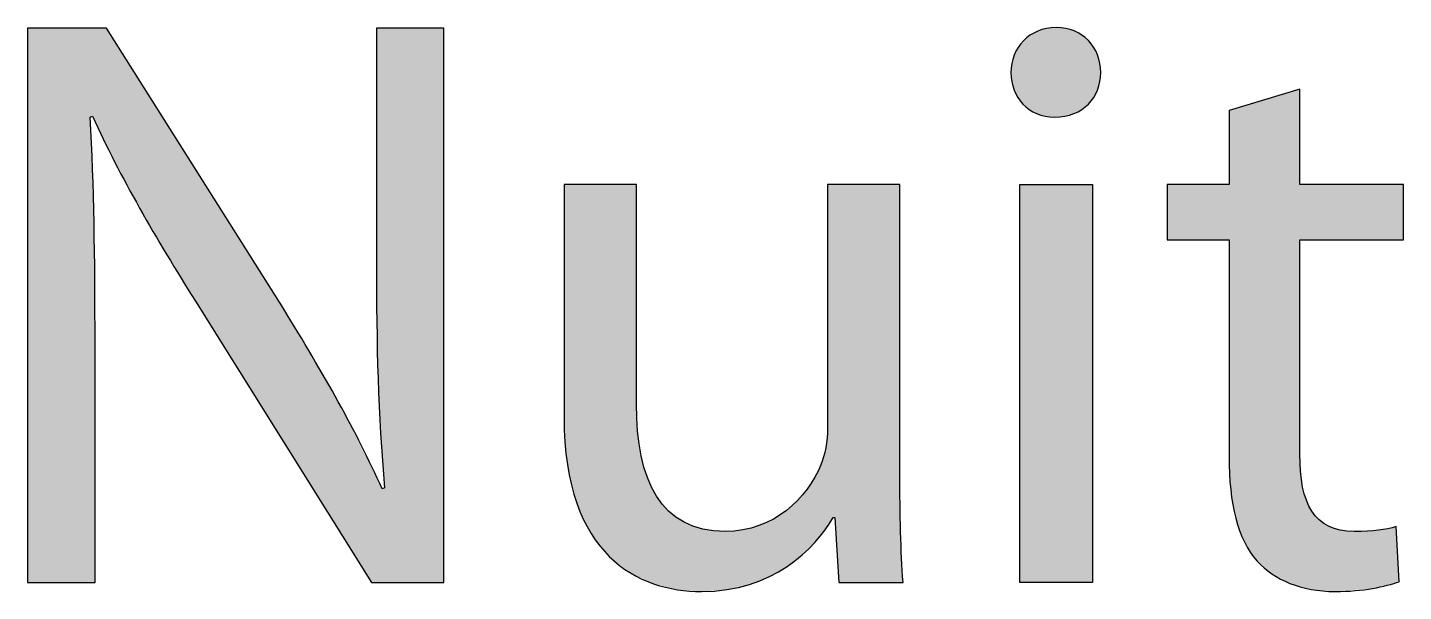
# Model space of a CAD drawing. Extents: x 0 to 360, y -268 to 0.
# Drawn here: x 232.57 to 237.58, y -218.83 to -216.77 of the extents above; entities that cross this region are included whole.
import ezdxf

# ---------------------------------------------------------------- set-up
doc = ezdxf.new("R2010")
doc.units = 0
doc.layers.add('LAYER_1', color=7, linetype='CONTINUOUS')

# ---------------------------------------------------------------- blocks, each defined once
blk = doc.blocks.new('*U427')
at = {"layer": 'LAYER_1', "color": 250, "extrusion": (0, 0, -1)}
for points in [[(-232.5684, -218.798), (-232.5684, -216.7771), (-232.7965, -218.798)], [(-232.7965, -218.798), (-232.5684, -216.7771), (-232.7965, -216.7771)], [(-232.7965, -217.101), (-232.7965, -216.7771), (-232.8054, -217.0982)], [(-232.8054, -217.0982), (-232.7965, -216.7771), (-232.8054, -216.7771)], [(-232.8109, -217.1094), (-232.8054, -216.7771), (-232.8109, -216.7771)], [(-232.8144, -217.1167), (-232.8109, -216.7771), (-232.8144, -216.7771)], [(-232.8564, -217.2036), (-232.8144, -216.7771), (-232.8564, -216.7771)], [(-232.8857, -217.2642), (-232.8564, -216.7771), (-232.8857, -216.8236)], [(-232.9768, -217.4332), (-232.8857, -216.8236), (-232.9768, -216.9682)], [(-233.8457, -218.0548), (-233.8396, -216.7771), (-233.8457, -216.7771)], [(-233.8603, -218.3022), (-233.8457, -216.7771), (-233.8603, -216.7771)], [(-233.8693, -218.4535), (-233.8603, -216.7771), (-233.8693, -216.7771)], [(-233.8693, -218.798), (-233.8693, -216.7771), (-234.0856, -218.798)], [(-234.0856, -218.798), (-233.8693, -216.7771), (-234.0856, -216.7771)], [(-233.1803, -217.7728), (-232.9768, -216.9682), (-233.1803, -217.2911)], [(-232.7965, -218.798), (-232.7965, -217.101), (-232.8054, -218.798)], [(-232.8054, -218.798), (-232.7965, -217.101), (-232.8054, -217.3417)], [(-233.5006, -218.2848), (-233.1803, -217.2911), (-233.5006, -217.7996)], [(-232.8054, -218.798), (-232.8054, -217.3417), (-232.8109, -218.798)], [(-232.8109, -218.798), (-232.8054, -217.3417), (-232.8109, -217.4876)], [(-232.8109, -218.798), (-232.8109, -217.4876), (-232.8144, -218.798)], [(-232.8144, -218.798), (-232.8109, -217.4876), (-232.8144, -217.9347)], [(-233.7006, -218.6045), (-233.5006, -217.7996), (-233.7006, -218.1393)], [(-233.8217, -218.798), (-233.7006, -218.1393), (-233.8217, -218.3797)], [(-233.8217, -218.798), (-233.8217, -218.3797), (-233.8396, -218.798)], [(-233.8396, -218.798), (-233.8217, -218.3797), (-233.8396, -218.4152)], [(-233.8396, -218.798), (-233.8396, -218.4152), (-233.8457, -218.798)], [(-233.8457, -218.798), (-233.8396, -218.4152), (-233.8457, -218.4272)], [(-233.8457, -218.798), (-233.8457, -218.4272), (-233.8603, -218.798)], [(-233.8603, -218.798), (-233.8457, -218.4272), (-233.8603, -218.4563)], [(-233.8603, -218.798), (-233.8603, -218.4563), (-233.8693, -218.798)]]:
    blk.add_solid(points, dxfattribs=at)
at = {"layer": 'LAYER_1', "color": 250}
for points in [[(232.8054, -217.0982), (232.8054, -216.7771), (232.8109, -217.1094)], [(232.8109, -217.1094), (232.8109, -216.7771), (232.8144, -217.1167)], [(232.8144, -217.1167), (232.8144, -216.7771), (232.8564, -217.2036)], [(232.8564, -217.2036), (232.8564, -216.7771), (232.8857, -217.2642)], [(232.8857, -217.2642), (232.8857, -216.8236), (232.9768, -217.4332)], [(233.8396, -217.6225), (233.8396, -216.7771), (233.8457, -218.0548)], [(233.8457, -218.0548), (233.8457, -216.7771), (233.8603, -218.3022)], [(233.8603, -218.3022), (233.8603, -216.7771), (233.8693, -218.4535)], [(232.9768, -217.4332), (232.9768, -216.9682), (233.1803, -217.7728)], [(233.1803, -217.7728), (233.1803, -217.2911), (233.5006, -218.2848)], [(233.5006, -218.2848), (233.5006, -217.7996), (233.7006, -218.6045)], [(233.7006, -218.6045), (233.7006, -218.1393), (233.8217, -218.798)], [(233.8693, -218.798), (233.8603, -218.4563), (233.8693, -218.4535)]]:
    blk.add_solid(points, dxfattribs=at)
blk = doc.blocks.new('*U428')
at = {"layer": 'LAYER_1', "color": 250}
for points in [[(234.5232, -218.1951), (234.5232, -217.3469), (234.5263, -218.2858)], [(234.5263, -218.2858), (234.5263, -217.3469), (234.5353, -218.368)], [(234.5353, -218.368), (234.5353, -217.3469), (234.5498, -218.4421)], [(234.5498, -218.4421), (234.5498, -217.3469), (234.5693, -218.5084)], [(234.5693, -218.5084), (234.5693, -217.3469), (234.5934, -218.5673)], [(234.5934, -218.5673), (234.5934, -217.3469), (234.6215, -218.6192)], [(234.6215, -218.6192), (234.6215, -217.3469), (234.6532, -218.6644)], [(234.6532, -218.6644), (234.6532, -217.3469), (234.6881, -218.7033)], [(234.6881, -218.7033), (234.6881, -217.3469), (234.7654, -218.7636)], [(234.7654, -218.7636), (234.7654, -217.3469), (234.787, -218.7737)], [(235.5098, -218.561), (235.5098, -217.3469), (235.525, -218.798)], [(234.787, -218.7737), (234.787, -218.1476), (234.7912, -218.7757)], [(234.7912, -218.7757), (234.7912, -218.2467), (234.8043, -218.7818)], [(235.483, -218.5932), (235.4766, -218.3076), (235.483, -218.2344)], [(235.4746, -218.6062), (235.4588, -218.3694), (235.4746, -218.3145)], [(235.4766, -218.6031), (235.4746, -218.3145), (235.4766, -218.3076)], [(234.8043, -218.7818), (234.8043, -218.3364), (234.827, -218.7925)], [(235.4588, -218.6257), (235.4373, -218.4143), (235.4588, -218.3694)], [(234.827, -218.7925), (234.827, -218.4156), (234.8496, -218.803)], [(235.437, -218.6526), (235.409, -218.4579), (235.437, -218.4147)], [(235.4373, -218.6523), (235.437, -218.4147), (235.4373, -218.4143)], [(234.8496, -218.803), (234.8496, -218.4617), (234.8601, -218.8056)], [(235.3908, -218.6979), (235.3742, -218.4989), (235.3908, -218.4794)], [(235.409, -218.68), (235.3908, -218.4794), (235.409, -218.4579)], [(234.8601, -218.8056), (234.8601, -218.4831), (234.9043, -218.8165)], [(235.3742, -218.7105), (235.3357, -218.5334), (235.3742, -218.4989)], [(234.9043, -218.8165), (234.9043, -218.5377), (234.9371, -218.8246)], [(234.9371, -218.8246), (234.9371, -218.5614), (234.9603, -218.8263)], [(234.9603, -218.8263), (234.9603, -218.5782), (235.0241, -218.8311)], [(235.2716, -218.7765), (235.2332, -218.5909), (235.2716, -218.5734)], [(235.2861, -218.7683), (235.2716, -218.5734), (235.2861, -218.5669)], [(235.3332, -218.7414), (235.2861, -218.5669), (235.3332, -218.5357)], [(235.3357, -218.74), (235.3332, -218.5357), (235.3357, -218.5334)], [(235.1159, -218.8243), (235.1109, -218.612), (235.1159, -218.6115)], [(235.1747, -218.8108), (235.1159, -218.6115), (235.1747, -218.6065)], [(235.1984, -218.8054), (235.1747, -218.6065), (235.1984, -218.6002)], [(235.2332, -218.7917), (235.1984, -218.6002), (235.2332, -218.5909)]]:
    blk.add_solid(points, dxfattribs=at)
at = {"layer": 'LAYER_1', "color": 250, "extrusion": (0, 0, -1)}
for points in [[(-234.5263, -218.2858), (-234.5232, -217.3469), (-234.5263, -217.3469)], [(-234.5353, -218.368), (-234.5263, -217.3469), (-234.5353, -217.3469)], [(-234.5498, -218.4421), (-234.5353, -217.3469), (-234.5498, -217.3469)], [(-234.5693, -218.5084), (-234.5498, -217.3469), (-234.5693, -217.3469)], [(-234.5934, -218.5673), (-234.5693, -217.3469), (-234.5934, -217.3469)], [(-234.6215, -218.6192), (-234.5934, -217.3469), (-234.6215, -217.3469)], [(-234.6532, -218.6644), (-234.6215, -217.3469), (-234.6532, -217.3469)], [(-234.6881, -218.7033), (-234.6532, -217.3469), (-234.6881, -217.3469)], [(-234.7654, -218.7636), (-234.6881, -217.3469), (-234.7654, -217.3469)], [(-234.787, -218.7737), (-234.7654, -217.3469), (-234.787, -217.3469)], [(-235.483, -218.5932), (-235.483, -217.3469), (-235.5036, -218.561)], [(-235.5036, -218.561), (-235.483, -217.3469), (-235.5036, -217.3469)], [(-235.5036, -218.561), (-235.5036, -217.3469), (-235.5098, -218.561)], [(-235.5098, -218.561), (-235.5036, -217.3469), (-235.5098, -217.3469)], [(-235.525, -218.798), (-235.5098, -217.3469), (-235.525, -217.3469)], [(-235.525, -218.798), (-235.525, -217.3469), (-235.7469, -218.798)], [(-235.7469, -218.798), (-235.525, -217.3469), (-235.7469, -217.3469)], [(-234.7912, -218.7757), (-234.787, -218.1476), (-234.7912, -218.2467)], [(-234.8043, -218.7818), (-234.7912, -218.2467), (-234.8043, -218.3364)], [(-235.4746, -218.6062), (-235.4746, -218.3145), (-235.4766, -218.6031)], [(-235.4766, -218.6031), (-235.4766, -218.3076), (-235.483, -218.5932)], [(-234.827, -218.7925), (-234.8043, -218.3364), (-234.827, -218.4156)], [(-235.4588, -218.6257), (-235.4588, -218.3694), (-235.4746, -218.6062)], [(-234.8496, -218.803), (-234.827, -218.4156), (-234.8496, -218.4617)], [(-235.437, -218.6526), (-235.437, -218.4147), (-235.4373, -218.6523)], [(-235.4373, -218.6523), (-235.4373, -218.4143), (-235.4588, -218.6257)], [(-235.7469, -218.798), (-235.7469, -218.3991), (-235.7493, -218.798)], [(-235.7493, -218.798), (-235.7469, -218.3991), (-235.7493, -218.6133)], [(-234.8601, -218.8056), (-234.8496, -218.4617), (-234.8601, -218.4831)], [(-235.3908, -218.6979), (-235.3908, -218.4794), (-235.409, -218.68)], [(-235.409, -218.68), (-235.409, -218.4579), (-235.437, -218.6526)], [(-234.9043, -218.8165), (-234.8601, -218.4831), (-234.9043, -218.5377)], [(-235.3742, -218.7105), (-235.3742, -218.4989), (-235.3908, -218.6979)], [(-234.9371, -218.8246), (-234.9043, -218.5377), (-234.9371, -218.5614)], [(-234.9603, -218.8263), (-234.9371, -218.5614), (-234.9603, -218.5782)], [(-235.0241, -218.8311), (-234.9603, -218.5782), (-235.0241, -218.6016)], [(-235.2716, -218.7765), (-235.2716, -218.5734), (-235.2861, -218.7683)], [(-235.2861, -218.7683), (-235.2861, -218.5669), (-235.3332, -218.7414)], [(-235.3332, -218.7414), (-235.3332, -218.5357), (-235.3357, -218.74)], [(-235.3357, -218.74), (-235.3357, -218.5334), (-235.3742, -218.7105)], [(-235.0241, -218.8311), (-235.0241, -218.6016), (-235.0289, -218.8307)], [(-235.0289, -218.8307), (-235.0241, -218.6016), (-235.0289, -218.6033)], [(-235.0289, -218.8307), (-235.0289, -218.6033), (-235.1109, -218.8247)], [(-235.1109, -218.8247), (-235.0289, -218.6033), (-235.1109, -218.612)], [(-235.1109, -218.8247), (-235.1109, -218.612), (-235.1159, -218.8243)], [(-235.1159, -218.8243), (-235.1159, -218.6115), (-235.1747, -218.8108)], [(-235.1747, -218.8108), (-235.1747, -218.6065), (-235.1984, -218.8054)], [(-235.1984, -218.8054), (-235.1984, -218.6002), (-235.2332, -218.7917)], [(-235.2332, -218.7917), (-235.2332, -218.5909), (-235.2716, -218.7765)], [(-235.7493, -218.798), (-235.7493, -218.6133), (-235.7586, -218.798)]]:
    blk.add_solid(points, dxfattribs=at)
blk = doc.blocks.new('*U429')
at = {"layer": 'LAYER_1', "color": 250}
for points in [[(236.3105, -217.101), (236.2985, -216.7752), (236.3105, -216.7747)], [(236.3167, -217.1007), (236.3105, -216.7747), (236.3167, -216.7744)], [(236.195, -217.0538), (236.1865, -216.8349), (236.195, -216.8252)], [(236.1968, -217.0556), (236.195, -216.8252), (236.1968, -216.8231)], [(236.195, -217.0538), (236.195, -216.8252), (236.1968, -217.0556)], [(236.206, -217.0643), (236.1968, -216.8231), (236.206, -216.8145)], [(236.1968, -217.0556), (236.1968, -216.8231), (236.206, -217.0643)], [(236.2082, -217.066), (236.206, -216.8145), (236.2082, -216.8124)], [(236.206, -217.0643), (236.206, -216.8145), (236.2082, -217.066)], [(236.218, -217.0735), (236.2082, -216.8124), (236.218, -216.8049)], [(236.2082, -217.066), (236.2082, -216.8124), (236.218, -217.0735)], [(236.2207, -217.0752), (236.218, -216.8049), (236.2207, -216.8029)], [(236.218, -217.0735), (236.218, -216.8049), (236.2207, -217.0752)], [(236.2311, -217.0816), (236.2207, -216.8029), (236.2311, -216.7965)], [(236.2207, -217.0752), (236.2207, -216.8029), (236.2311, -217.0816)], [(236.2344, -217.0831), (236.2311, -216.7965), (236.2344, -216.7945)], [(236.2311, -217.0816), (236.2311, -216.7965), (236.2344, -217.0831)], [(236.2452, -217.0884), (236.2344, -216.7945), (236.2452, -216.7893)], [(236.2344, -217.0831), (236.2344, -216.7945), (236.2452, -217.0884)], [(236.249, -217.0897), (236.2452, -216.7893), (236.249, -216.7875)], [(236.2452, -217.0884), (236.2452, -216.7893), (236.249, -217.0897)], [(236.2602, -217.0938), (236.249, -216.7875), (236.2602, -216.7835)], [(236.249, -217.0897), (236.249, -216.7875), (236.2602, -217.0938)], [(236.2646, -217.0948), (236.2602, -216.7835), (236.2646, -216.7819)], [(236.2602, -217.0938), (236.2602, -216.7835), (236.2646, -217.0948)], [(236.2761, -217.0977), (236.2646, -216.7819), (236.2761, -216.779)], [(236.2646, -217.0948), (236.2646, -216.7819), (236.2761, -217.0977)], [(236.2811, -217.0984), (236.2761, -216.779), (236.2811, -216.7778)], [(236.2761, -217.0977), (236.2761, -216.779), (236.2811, -217.0984)], [(236.2929, -217.1001), (236.2811, -216.7778), (236.2929, -216.776)], [(236.2811, -217.0984), (236.2811, -216.7778), (236.2929, -217.1001)], [(236.2985, -217.1004), (236.2929, -216.776), (236.2985, -216.7752)], [(236.2929, -217.1001), (236.2929, -216.776), (236.2985, -217.1004)], [(236.2985, -217.1004), (236.2985, -216.7752), (236.3105, -217.101)], [(236.1689, -217.0166), (236.1632, -216.8755), (236.1689, -216.8628)], [(236.1697, -217.0179), (236.1689, -216.8628), (236.1697, -216.8612)], [(236.1689, -217.0166), (236.1689, -216.8628), (236.1697, -217.0179)], [(236.1764, -217.0299), (236.1697, -216.8612), (236.1764, -216.8494)], [(236.1697, -217.0179), (236.1697, -216.8612), (236.1764, -217.0299)], [(236.1775, -217.0314), (236.1764, -216.8494), (236.1775, -216.8476)], [(236.1764, -217.0299), (236.1764, -216.8494), (236.1775, -217.0314)], [(236.1844, -217.0413), (236.1775, -216.8476), (236.1844, -216.8379)], [(236.1775, -217.0314), (236.1775, -216.8476), (236.1844, -217.0413)], [(236.1851, -217.0424), (236.1844, -216.8379), (236.1851, -216.8368)], [(236.1844, -217.0413), (236.1844, -216.8379), (236.1851, -217.0424)], [(236.1865, -217.044), (236.1851, -216.8368), (236.1865, -216.8349)], [(236.1851, -217.0424), (236.1851, -216.8368), (236.1865, -217.044)], [(236.1865, -217.044), (236.1865, -216.8349), (236.195, -217.0538)], [(236.152, -216.9557), (236.1513, -216.939), (236.152, -216.9231)], [(236.1521, -216.956), (236.152, -216.9231), (236.1521, -216.9224)], [(236.152, -216.9557), (236.152, -216.9231), (236.1521, -216.956)], [(236.1542, -216.9719), (236.1521, -216.9224), (236.1542, -216.9071)], [(236.1521, -216.956), (236.1521, -216.9224), (236.1542, -216.9719)], [(236.1543, -216.9725), (236.1542, -216.9071), (236.1543, -216.9062)], [(236.1542, -216.9719), (236.1542, -216.9071), (236.1543, -216.9725)], [(236.1578, -216.9875), (236.1543, -216.9062), (236.1578, -216.8917)], [(236.1543, -216.9725), (236.1543, -216.9062), (236.1578, -216.9875)], [(236.1581, -216.9883), (236.1578, -216.8917), (236.1581, -216.8906)], [(236.1578, -216.9875), (236.1578, -216.8917), (236.1581, -216.9883)], [(236.1627, -217.0024), (236.1581, -216.8906), (236.1627, -216.8769)], [(236.1581, -216.9883), (236.1581, -216.8906), (236.1627, -217.0024)], [(236.1632, -217.0035), (236.1627, -216.8769), (236.1632, -216.8755)], [(236.1627, -217.0024), (236.1627, -216.8769), (236.1632, -217.0035)], [(236.1632, -217.0035), (236.1632, -216.8755), (236.1689, -217.0166)]]:
    blk.add_solid(points, dxfattribs=at)
at = {"layer": 'LAYER_1', "color": 250, "extrusion": (0, 0, -1)}
for points in [[(-236.3105, -217.101), (-236.3105, -216.7747), (-236.3167, -217.1007)], [(-236.3167, -217.1007), (-236.3167, -216.7744), (-236.3296, -217.1001)], [(-236.3296, -217.1001), (-236.3167, -216.7744), (-236.3296, -216.775)], [(-236.3296, -217.1001), (-236.3296, -216.775), (-236.3343, -217.0995)], [(-236.3343, -217.0995), (-236.3296, -216.775), (-236.3343, -216.7752)], [(-236.3343, -217.0995), (-236.3343, -216.7752), (-236.3478, -217.0977)], [(-236.3478, -217.0977), (-236.3343, -216.7752), (-236.3478, -216.7771)], [(-236.3478, -217.0977), (-236.3478, -216.7771), (-236.3511, -217.0969)], [(-236.3511, -217.0969), (-236.3478, -216.7771), (-236.3511, -216.7776)], [(-236.3511, -217.0969), (-236.3511, -216.7776), (-236.3649, -217.0938)], [(-236.3649, -217.0938), (-236.3511, -216.7776), (-236.3649, -216.781)], [(-236.3649, -217.0938), (-236.3649, -216.781), (-236.3672, -217.093)], [(-236.3672, -217.093), (-236.3649, -216.781), (-236.3672, -216.7816)], [(-236.3672, -217.093), (-236.3672, -216.7816), (-236.3809, -217.0884)], [(-236.3809, -217.0884), (-236.3672, -216.7816), (-236.3809, -216.7865)], [(-236.3809, -217.0884), (-236.3809, -216.7865), (-236.3824, -217.0877)], [(-236.3824, -217.0877), (-236.3809, -216.7865), (-236.3824, -216.787)], [(-236.3824, -217.0877), (-236.3824, -216.787), (-236.3959, -217.0816)], [(-236.3959, -217.0816), (-236.3824, -216.787), (-236.3959, -216.7934)], [(-236.3959, -217.0816), (-236.3959, -216.7934), (-236.3967, -217.0811)], [(-236.3967, -217.0811), (-236.3959, -216.7934), (-236.3967, -216.7938)], [(-236.3967, -217.0811), (-236.3967, -216.7938), (-236.4097, -217.0735)], [(-236.4097, -217.0735), (-236.3967, -216.7938), (-236.4097, -216.8018)], [(-236.4097, -217.0735), (-236.4097, -216.8018), (-236.41, -217.0733)], [(-236.41, -217.0733), (-236.4097, -216.8018), (-236.41, -216.8019)], [(-236.41, -217.0733), (-236.41, -216.8019), (-236.4223, -217.0643)], [(-236.4223, -217.0643), (-236.41, -216.8019), (-236.4223, -216.8113)], [(-236.4223, -217.0643), (-236.4223, -216.8113), (-236.4223, -217.0643)], [(-236.4223, -217.0643), (-236.4223, -216.8113), (-236.4223, -216.8113)], [(-236.4223, -217.0643), (-236.4223, -216.8113), (-236.4335, -217.0541)], [(-236.4335, -217.0541), (-236.4223, -216.8113), (-236.4335, -216.8218)], [(-236.4335, -217.0541), (-236.4335, -216.8218), (-236.4338, -217.0538)], [(-236.4338, -217.0538), (-236.4335, -216.8218), (-236.4338, -216.8221)], [(-236.4338, -217.0538), (-236.4338, -216.8221), (-236.4437, -217.0428)], [(-236.4437, -217.0428), (-236.4338, -216.8221), (-236.4437, -216.8334)], [(-236.4437, -217.0428), (-236.4437, -216.8334), (-236.444, -217.0424)], [(-236.444, -217.0424), (-236.4437, -216.8334), (-236.444, -216.834)], [(-236.444, -217.0424), (-236.444, -216.834), (-236.4483, -217.0365)], [(-236.4483, -217.0365), (-236.444, -216.834), (-236.4483, -216.8399)], [(-236.4483, -217.0365), (-236.4483, -216.8399), (-236.4526, -217.0305)], [(-236.4526, -217.0305), (-236.4483, -216.8399), (-236.4526, -216.8461)], [(-236.4526, -217.0305), (-236.4526, -216.8461), (-236.453, -217.0299)], [(-236.453, -217.0299), (-236.4526, -216.8461), (-236.453, -216.8468)], [(-236.453, -217.0299), (-236.453, -216.8468), (-236.4603, -217.0172)], [(-236.4603, -217.0172), (-236.453, -216.8468), (-236.4603, -216.8596)], [(-236.4603, -217.0172), (-236.4603, -216.8596), (-236.4607, -217.0166)], [(-236.4607, -217.0166), (-236.4603, -216.8596), (-236.4607, -216.8605)], [(-236.4607, -217.0166), (-236.4607, -216.8605), (-236.4668, -217.0031)], [(-236.4668, -217.0031), (-236.4607, -216.8605), (-236.4668, -216.8741)], [(-236.4668, -217.0031), (-236.4668, -216.8741), (-236.467, -217.0024)], [(-236.467, -217.0024), (-236.4668, -216.8741), (-236.467, -216.8749)], [(-236.467, -217.0024), (-236.467, -216.8749), (-236.4719, -216.9881)], [(-236.4719, -216.9881), (-236.467, -216.8749), (-236.4719, -216.8893)], [(-236.4719, -216.9881), (-236.4719, -216.8893), (-236.472, -216.9875)], [(-236.472, -216.9875), (-236.4719, -216.8893), (-236.472, -216.8901)], [(-236.472, -216.9875), (-236.472, -216.8901), (-236.4756, -216.9723)], [(-236.4756, -216.9723), (-236.472, -216.8901), (-236.4756, -216.9053)], [(-236.4756, -216.9723), (-236.4756, -216.9053), (-236.4757, -216.9719)], [(-236.4757, -216.9719), (-236.4756, -216.9053), (-236.4757, -216.906)], [(-236.4757, -216.9719), (-236.4757, -216.906), (-236.4778, -216.9559)], [(-236.4778, -216.9559), (-236.4757, -216.906), (-236.4778, -216.9219)], [(-236.4778, -216.9559), (-236.4778, -216.9219), (-236.4779, -216.9557)], [(-236.4779, -216.9557), (-236.4778, -216.9219), (-236.4779, -216.9225)], [(-236.4779, -216.9557), (-236.4779, -216.9225), (-236.4786, -216.939)], [(-236.1844, -218.798), (-236.1844, -217.3469), (-236.1851, -218.798)], [(-236.1851, -218.798), (-236.1844, -217.3469), (-236.1851, -217.3469)], [(-236.1851, -218.798), (-236.1851, -217.3469), (-236.1865, -218.798)], [(-236.1865, -218.798), (-236.1851, -217.3469), (-236.1865, -217.3469)], [(-236.1865, -218.798), (-236.1865, -217.3469), (-236.195, -218.798)], [(-236.195, -218.798), (-236.1865, -217.3469), (-236.195, -217.3469)], [(-236.195, -218.798), (-236.195, -217.3469), (-236.1968, -218.798)], [(-236.1968, -218.798), (-236.195, -217.3469), (-236.1968, -217.3469)], [(-236.1968, -218.798), (-236.1968, -217.3469), (-236.206, -218.798)], [(-236.206, -218.798), (-236.1968, -217.3469), (-236.206, -217.3469)], [(-236.206, -218.798), (-236.206, -217.3469), (-236.2082, -218.798)], [(-236.2082, -218.798), (-236.206, -217.3469), (-236.2082, -217.3469)], [(-236.2082, -218.798), (-236.2082, -217.3469), (-236.218, -218.798)], [(-236.218, -218.798), (-236.2082, -217.3469), (-236.218, -217.3469)], [(-236.218, -218.798), (-236.218, -217.3469), (-236.2207, -218.798)], [(-236.2207, -218.798), (-236.218, -217.3469), (-236.2207, -217.3469)], [(-236.2207, -218.798), (-236.2207, -217.3469), (-236.2311, -218.798)], [(-236.2311, -218.798), (-236.2207, -217.3469), (-236.2311, -217.3469)], [(-236.2311, -218.798), (-236.2311, -217.3469), (-236.2344, -218.798)], [(-236.2344, -218.798), (-236.2311, -217.3469), (-236.2344, -217.3469)], [(-236.2344, -218.798), (-236.2344, -217.3469), (-236.2452, -218.798)], [(-236.2452, -218.798), (-236.2344, -217.3469), (-236.2452, -217.3469)], [(-236.2452, -218.798), (-236.2452, -217.3469), (-236.249, -218.798)], [(-236.249, -218.798), (-236.2452, -217.3469), (-236.249, -217.3469)], [(-236.249, -218.798), (-236.249, -217.3469), (-236.2602, -218.798)], [(-236.2602, -218.798), (-236.249, -217.3469), (-236.2602, -217.3469)], [(-236.2602, -218.798), (-236.2602, -217.3469), (-236.2646, -218.798)], [(-236.2646, -218.798), (-236.2602, -217.3469), (-236.2646, -217.3469)], [(-236.2646, -218.798), (-236.2646, -217.3469), (-236.2761, -218.798)], [(-236.2761, -218.798), (-236.2646, -217.3469), (-236.2761, -217.3469)], [(-236.2761, -218.798), (-236.2761, -217.3469), (-236.2811, -218.798)], [(-236.2811, -218.798), (-236.2761, -217.3469), (-236.2811, -217.3469)], [(-236.2811, -218.798), (-236.2811, -217.3469), (-236.2929, -218.798)], [(-236.2929, -218.798), (-236.2811, -217.3469), (-236.2929, -217.3469)], [(-236.2929, -218.798), (-236.2929, -217.3469), (-236.2985, -218.798)], [(-236.2985, -218.798), (-236.2929, -217.3469), (-236.2985, -217.3469)], [(-236.2985, -218.798), (-236.2985, -217.3469), (-236.3105, -218.798)], [(-236.3105, -218.798), (-236.2985, -217.3469), (-236.3105, -217.3469)], [(-236.3105, -218.798), (-236.3105, -217.3469), (-236.3167, -218.798)], [(-236.3167, -218.798), (-236.3105, -217.3469), (-236.3167, -217.3469)], [(-236.3167, -218.798), (-236.3167, -217.3469), (-236.3296, -218.798)], [(-236.3296, -218.798), (-236.3167, -217.3469), (-236.3296, -217.3469)], [(-236.3296, -218.798), (-236.3296, -217.3469), (-236.3343, -218.798)], [(-236.3343, -218.798), (-236.3296, -217.3469), (-236.3343, -217.3469)], [(-236.3343, -218.798), (-236.3343, -217.3469), (-236.3478, -218.798)], [(-236.3478, -218.798), (-236.3343, -217.3469), (-236.3478, -217.3469)], [(-236.3478, -218.798), (-236.3478, -217.3469), (-236.3511, -218.798)], [(-236.3511, -218.798), (-236.3478, -217.3469), (-236.3511, -217.3469)], [(-236.3511, -218.798), (-236.3511, -217.3469), (-236.3649, -218.798)], [(-236.3649, -218.798), (-236.3511, -217.3469), (-236.3649, -217.3469)], [(-236.3649, -218.798), (-236.3649, -217.3469), (-236.3672, -218.798)], [(-236.3672, -218.798), (-236.3649, -217.3469), (-236.3672, -217.3469)], [(-236.3672, -218.798), (-236.3672, -217.3469), (-236.3809, -218.798)], [(-236.3809, -218.798), (-236.3672, -217.3469), (-236.3809, -217.3469)], [(-236.3809, -218.798), (-236.3809, -217.3469), (-236.3824, -218.798)], [(-236.3824, -218.798), (-236.3809, -217.3469), (-236.3824, -217.3469)], [(-236.3824, -218.798), (-236.3824, -217.3469), (-236.3959, -218.798)], [(-236.3959, -218.798), (-236.3824, -217.3469), (-236.3959, -217.3469)], [(-236.3959, -218.798), (-236.3959, -217.3469), (-236.3967, -218.798)], [(-236.3967, -218.798), (-236.3959, -217.3469), (-236.3967, -217.3469)], [(-236.3967, -218.798), (-236.3967, -217.3469), (-236.4097, -218.798)], [(-236.4097, -218.798), (-236.3967, -217.3469), (-236.4097, -217.3469)], [(-236.4097, -218.798), (-236.4097, -217.3469), (-236.41, -218.798)], [(-236.41, -218.798), (-236.4097, -217.3469), (-236.41, -217.3469)], [(-236.41, -218.798), (-236.41, -217.3469), (-236.4223, -218.798)], [(-236.4223, -218.798), (-236.41, -217.3469), (-236.4223, -217.3469)], [(-236.4223, -218.798), (-236.4223, -217.3469), (-236.4223, -218.798)], [(-236.4223, -218.798), (-236.4223, -217.3469), (-236.4223, -217.3469)], [(-236.4223, -218.798), (-236.4223, -217.3469), (-236.4335, -218.798)], [(-236.4335, -218.798), (-236.4223, -217.3469), (-236.4335, -217.3469)], [(-236.4335, -218.798), (-236.4335, -217.3469), (-236.4338, -218.798)], [(-236.4338, -218.798), (-236.4335, -217.3469), (-236.4338, -217.3469)], [(-236.4338, -218.798), (-236.4338, -217.3469), (-236.4437, -218.798)], [(-236.4437, -218.798), (-236.4338, -217.3469), (-236.4437, -217.3469)], [(-236.4437, -218.798), (-236.4437, -217.3469), (-236.444, -218.798)], [(-236.444, -218.798), (-236.4437, -217.3469), (-236.444, -217.3469)], [(-236.444, -218.798), (-236.444, -217.3469), (-236.4483, -218.798)], [(-236.4483, -218.798), (-236.444, -217.3469), (-236.4483, -217.3469)]]:
    blk.add_solid(points, dxfattribs=at)
blk = doc.blocks.new('*U430')
at = {"layer": 'LAYER_1', "color": 250}
for points in [[(237.1682, -218.8015), (237.1021, -217.0298), (237.1682, -217.0098)], [(237.2041, -218.8117), (237.1682, -217.0098), (237.2041, -216.999)], [(237.1682, -218.8015), (237.1682, -217.0098), (237.2041, -218.8117)], [(236.9522, -218.4593), (236.9464, -217.0768), (236.9522, -217.0751)], [(236.9703, -218.5632), (236.9522, -217.0751), (236.9703, -217.0696)], [(236.9522, -218.4593), (236.9522, -217.0751), (236.9703, -218.5632)], [(237.002, -218.6503), (236.9703, -217.0696), (237.002, -217.0601)], [(236.9703, -218.5632), (236.9703, -217.0696), (237.002, -218.6503)], [(237.0484, -218.7202), (237.002, -217.0601), (237.0484, -217.046)], [(237.002, -218.6503), (237.002, -217.0601), (237.0484, -218.7202)], [(237.1021, -218.7666), (237.0484, -217.046), (237.1021, -217.0298)], [(237.0484, -218.7202), (237.0484, -217.046), (237.1021, -218.7666)], [(237.1021, -218.7666), (237.1021, -217.0298), (237.1682, -218.8015)], [(236.9464, -218.3391), (236.9464, -217.0768), (236.9522, -218.4593)], [(236.7211, -217.5481), (236.7211, -217.3469), (236.9464, -217.5481)], [(236.9464, -217.5481), (236.7211, -217.3469), (236.9464, -217.3469)], [(237.2041, -218.8117), (237.2041, -218.3302), (237.2144, -218.8146)], [(237.2144, -218.8146), (237.2144, -218.4501), (237.228, -218.8184)], [(237.228, -218.8184), (237.228, -218.4984), (237.2456, -218.8234)], [(237.2456, -218.8234), (237.2456, -218.5337), (237.248, -218.8237)], [(237.248, -218.8237), (237.248, -218.5385), (237.2748, -218.826)], [(237.2748, -218.826), (237.2748, -218.5702), (237.3091, -218.829)], [(237.3091, -218.829), (237.3091, -218.5932), (237.333, -218.8311)], [(237.4689, -218.8199), (237.4019, -218.612), (237.4689, -218.6087)], [(237.4905, -218.8144), (237.4689, -218.6087), (237.4905, -218.6077)], [(237.5548, -218.7982), (237.4905, -218.6077), (237.5548, -218.5941)]]:
    blk.add_solid(points, dxfattribs=at)
at = {"layer": 'LAYER_1', "color": 250, "extrusion": (0, 0, -1)}
for points in [[(-237.2041, -217.5481), (-237.2041, -217.3469), (-237.2144, -217.5481)], [(-237.2144, -217.5481), (-237.2041, -217.3469), (-237.2144, -217.3469)], [(-237.2144, -217.5481), (-237.2144, -217.3469), (-237.228, -217.5481)], [(-237.228, -217.5481), (-237.2144, -217.3469), (-237.228, -217.3469)], [(-237.228, -217.5481), (-237.228, -217.3469), (-237.2456, -217.5481)], [(-237.2456, -217.5481), (-237.228, -217.3469), (-237.2456, -217.3469)], [(-237.2456, -217.5481), (-237.2456, -217.3469), (-237.248, -217.5481)], [(-237.248, -217.5481), (-237.2456, -217.3469), (-237.248, -217.3469)], [(-237.248, -217.5481), (-237.248, -217.3469), (-237.2748, -217.5481)], [(-237.2748, -217.5481), (-237.248, -217.3469), (-237.2748, -217.3469)], [(-237.2748, -217.5481), (-237.2748, -217.3469), (-237.3091, -217.5481)], [(-237.3091, -217.5481), (-237.2748, -217.3469), (-237.3091, -217.3469)], [(-237.3091, -217.5481), (-237.3091, -217.3469), (-237.333, -217.5481)], [(-237.333, -217.5481), (-237.3091, -217.3469), (-237.333, -217.3469)], [(-237.333, -217.5481), (-237.333, -217.3469), (-237.3512, -217.5481)], [(-237.3512, -217.5481), (-237.333, -217.3469), (-237.3512, -217.3469)], [(-237.3512, -217.5481), (-237.3512, -217.3469), (-237.4019, -217.5481)], [(-237.4019, -217.5481), (-237.3512, -217.3469), (-237.4019, -217.3469)], [(-237.4019, -217.5481), (-237.4019, -217.3469), (-237.4689, -217.5481)], [(-237.4689, -217.5481), (-237.4019, -217.3469), (-237.4689, -217.3469)], [(-237.4689, -217.5481), (-237.4689, -217.3469), (-237.4905, -217.5481)], [(-237.4905, -217.5481), (-237.4689, -217.3469), (-237.4905, -217.3469)], [(-237.4905, -217.5481), (-237.4905, -217.3469), (-237.5548, -217.5481)], [(-237.5548, -217.5481), (-237.4905, -217.3469), (-237.5548, -217.3469)], [(-237.5548, -217.5481), (-237.5548, -217.3469), (-237.5665, -217.5481)], [(-237.5665, -217.5481), (-237.5548, -217.3469), (-237.5665, -217.3469)], [(-237.5665, -217.5481), (-237.5665, -217.3469), (-237.5817, -217.5481)], [(-237.5817, -217.5481), (-237.5665, -217.3469), (-237.5817, -217.3469)], [(-237.2144, -218.8146), (-237.2041, -218.3302), (-237.2144, -218.4501)], [(-237.228, -218.8184), (-237.2144, -218.4501), (-237.228, -218.4984)], [(-237.2456, -218.8234), (-237.228, -218.4984), (-237.2456, -218.5337)], [(-237.248, -218.8237), (-237.2456, -218.5337), (-237.248, -218.5385)], [(-237.2748, -218.826), (-237.248, -218.5385), (-237.2748, -218.5702)], [(-237.3091, -218.829), (-237.2748, -218.5702), (-237.3091, -218.5932)], [(-237.333, -218.8311), (-237.3091, -218.5932), (-237.333, -218.6012)], [(-237.333, -218.8311), (-237.333, -218.6012), (-237.3512, -218.8296)], [(-237.3512, -218.8296), (-237.333, -218.6012), (-237.3512, -218.6072)], [(-237.3512, -218.8296), (-237.3512, -218.6072), (-237.4019, -218.8254)], [(-237.4019, -218.8254), (-237.3512, -218.6072), (-237.4019, -218.612)], [(-237.4019, -218.8254), (-237.4019, -218.612), (-237.4689, -218.8199)], [(-237.4689, -218.8199), (-237.4689, -218.6087), (-237.4905, -218.8144)], [(-237.4905, -218.8144), (-237.4905, -218.6077), (-237.5548, -218.7982)], [(-237.5548, -218.7982), (-237.5548, -218.5941), (-237.5665, -218.7953)]]:
    blk.add_solid(points, dxfattribs=at)
blk = doc.blocks.new('BLOCK_52')
at = {"layer": 'LAYER_1'}
blk.add_lwpolyline([(236.1844, -218.798), (236.1844, -217.3469), (236.4483, -217.3469), (236.4483, -218.798), (236.1844, -218.798)], dxfattribs=at)
for points, knots in [([(236.4786, -216.939), (236.4786, -217.0293), (236.4152, -217.101), (236.3105, -217.101), (236.2147, -217.101), (236.1513, -217.0293), (236.1513, -216.939), (236.1513, -216.8495), (236.2175, -216.7744), (236.3167, -216.7744), (236.4124, -216.7744), (236.4786, -216.846), (236.4786, -216.939)], [0, 0, 0, 0, 1, 1, 1, 2, 2, 2, 3, 3, 3, 4, 4, 4, 4]), ([(232.5684, -218.798), (232.5684, -218.798), (232.5684, -216.7771), (232.5684, -216.7771), (232.5684, -216.7771), (232.8564, -216.7771), (232.8564, -216.7771), (232.8564, -216.7771), (233.5006, -217.7996), (233.5006, -217.7996), (233.6474, -218.0366), (233.7673, -218.2496), (233.8603, -218.4563), (233.8603, -218.4563), (233.8693, -218.4535), (233.8693, -218.4535), (233.8458, -218.1834), (233.8396, -217.9374), (233.8396, -217.6225), (233.8396, -217.6225), (233.8396, -216.7771), (233.8396, -216.7771), (233.8396, -216.7771), (234.0856, -216.7771), (234.0856, -216.7771), (234.0856, -216.7771), (234.0856, -218.798), (234.0856, -218.798), (234.0856, -218.798), (233.8217, -218.798), (233.8217, -218.798), (233.8217, -218.798), (233.1803, -217.7728), (233.1803, -217.7728), (233.039, -217.5481), (232.904, -217.3166), (232.8054, -217.0982), (232.8054, -217.0982), (232.7965, -217.101), (232.7965, -217.101), (232.8109, -217.3559), (232.8144, -217.5991), (232.8144, -217.9347), (232.8144, -217.9347), (232.8144, -218.798), (232.8144, -218.798), (232.8144, -218.798), (232.5684, -218.798), (232.5684, -218.798)], [0, 0, 0, 0, 1, 1, 1, 2, 2, 2, 3, 3, 3, 4, 4, 4, 5, 5, 5, 6, 6, 6, 7, 7, 7, 8, 8, 8, 9, 9, 9, 10, 10, 10, 11, 11, 11, 12, 12, 12, 13, 13, 13, 14, 14, 14, 15, 15, 15, 16, 16, 16, 16]), ([(237.2041, -216.999), (237.2041, -216.999), (237.2041, -217.3469), (237.2041, -217.3469), (237.2041, -217.3469), (237.5817, -217.3469), (237.5817, -217.3469), (237.5817, -217.3469), (237.5817, -217.5481), (237.5817, -217.5481), (237.5817, -217.5481), (237.2041, -217.5481), (237.2041, -217.5481), (237.2041, -217.5481), (237.2041, -218.3302), (237.2041, -218.3302), (237.2041, -218.51), (237.2551, -218.612), (237.4019, -218.612), (237.4735, -218.612), (237.5156, -218.6065), (237.5548, -218.5941), (237.5548, -218.5941), (237.5665, -218.7953), (237.5665, -218.7953), (237.5156, -218.8132), (237.4349, -218.8311), (237.333, -218.8311), (237.2103, -218.8311), (237.1111, -218.7891), (237.0484, -218.7202), (236.9761, -218.6389), (236.9464, -218.51), (236.9464, -218.3391), (236.9464, -218.3391), (236.9464, -217.5481), (236.9464, -217.5481), (236.9464, -217.5481), (236.7211, -217.5481), (236.7211, -217.5481), (236.7211, -217.5481), (236.7211, -217.3469), (236.7211, -217.3469), (236.7211, -217.3469), (236.9464, -217.3469), (236.9464, -217.3469), (236.9464, -217.3469), (236.9464, -217.0768), (236.9464, -217.0768), (236.9464, -217.0768), (237.2041, -216.999), (237.2041, -216.999)], [0, 0, 0, 0, 1, 1, 1, 2, 2, 2, 3, 3, 3, 4, 4, 4, 5, 5, 5, 6, 6, 6, 7, 7, 7, 8, 8, 8, 9, 9, 9, 10, 10, 10, 11, 11, 11, 12, 12, 12, 13, 13, 13, 14, 14, 14, 15, 15, 15, 16, 16, 16, 17, 17, 17, 17]), ([(235.7469, -218.3991), (235.7469, -218.552), (235.7496, -218.6843), (235.7586, -218.798), (235.7586, -218.798), (235.525, -218.798), (235.525, -218.798), (235.525, -218.798), (235.5098, -218.561), (235.5098, -218.561), (235.5098, -218.561), (235.5036, -218.561), (235.5036, -218.561), (235.4375, -218.6781), (235.2818, -218.8311), (235.0241, -218.8311), (234.796, -218.8311), (234.5232, -218.7022), (234.5232, -218.1951), (234.5232, -218.1951), (234.5232, -217.3469), (234.5232, -217.3469), (234.5232, -217.3469), (234.787, -217.3469), (234.787, -217.3469), (234.787, -217.3469), (234.787, -218.1476), (234.787, -218.1476), (234.787, -218.4232), (234.8739, -218.612), (235.1109, -218.612), (235.288, -218.612), (235.4106, -218.4893), (235.4588, -218.3694), (235.474, -218.3336), (235.483, -218.2854), (235.483, -218.2344), (235.483, -218.2344), (235.483, -217.3469), (235.483, -217.3469), (235.483, -217.3469), (235.7469, -217.3469), (235.7469, -217.3469), (235.7469, -217.3469), (235.7469, -218.3991), (235.7469, -218.3991)], [0, 0, 0, 0, 1, 1, 1, 2, 2, 2, 3, 3, 3, 4, 4, 4, 5, 5, 5, 6, 6, 6, 7, 7, 7, 8, 8, 8, 9, 9, 9, 10, 10, 10, 11, 11, 11, 12, 12, 12, 13, 13, 13, 14, 14, 14, 15, 15, 15, 15])]:
    blk.add_open_spline(points, degree=3, knots=knots, dxfattribs=at)
at = {"layer": 'LAYER_1', "color": 250}
for name in ['*U429', '*U427', '*U430', '*U428']:
    blk.add_blockref(name, (0, 0), dxfattribs=at)
blk = doc.blocks.new('BLOCK_20')
at = {"layer": 'LAYER_1'}
blk.add_blockref('BLOCK_52', (0, 0), dxfattribs=at)
blk = doc.blocks.new('BLOCK_17')
at = {"layer": 'LAYER_1'}
blk.add_blockref('BLOCK_20', (0, 0), dxfattribs=at)

msp = doc.modelspace()

# ---------------------------------------------------------------- block references
at = {"layer": 'LAYER_1'}
msp.add_blockref('BLOCK_17', (0, 0), dxfattribs=at)

doc.saveas('drawing.dxf')
